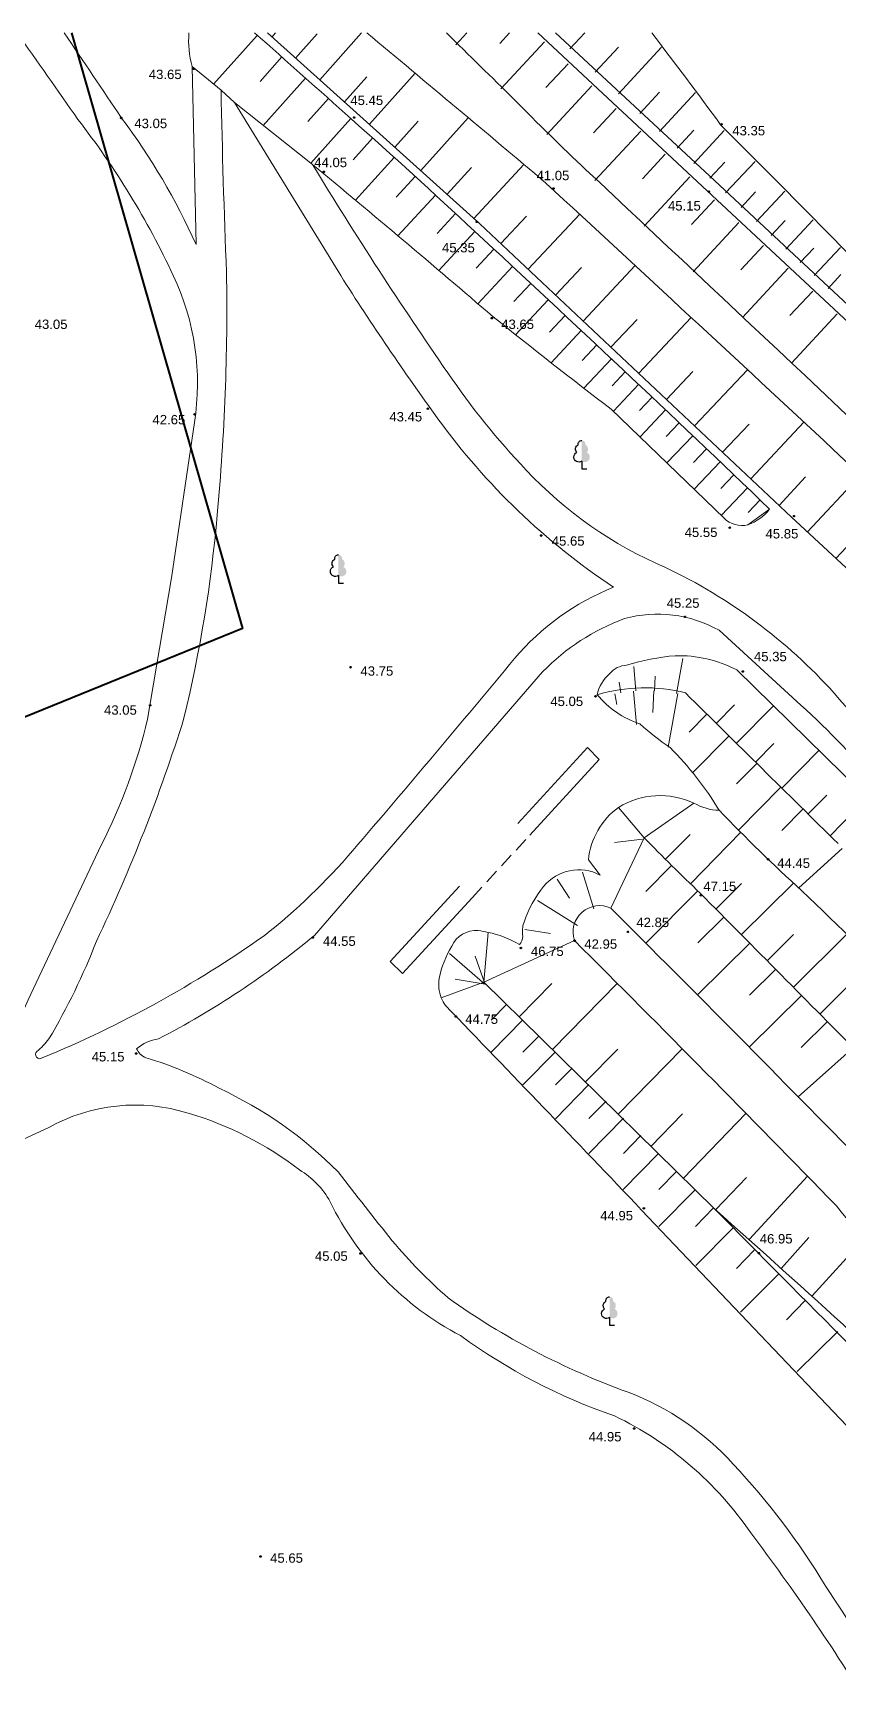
# Model space of a CAD drawing. Header units: metres. Extents: x 363857 to 365179, y 5807840 to 5809004.
# Drawn here: x 364777.9 to 364833.7, y 5808886 to 5809000 of the extents above; entities that cross this region are included whole.
import ezdxf

# ---------------------------------------------------------------- set-up
doc = ezdxf.new("R2010")
doc.units = ezdxf.units.M
doc.header["$LTSCALE"] = 0.5
doc.linetypes.add('LF11.3', pattern=[3, 2, -1])
doc.layers.get('0').update_dxf_attribs({"color": 1, "linetype": 'CONTINUOUS'})
for name, color, linetype in [('Flurstücksgrenze', 5, 'CONTINUOUS'), ('Stk.Bauliche Anlagen', 1, 'CONTINUOUS'), ('Stk.Böschungen', 1, 'CONTINUOUS'), ('Stk.Einfriedungen', 1, 'CONTINUOUS'), ('Stk.Geländehöhen', 1, 'CONTINUOUS'), ('Stk.Topografie allgemein', 1, 'CONTINUOUS'), ('Stk.Waldflächen', 1, 'CONTINUOUS')]:
    doc.layers.add(name, color=color, linetype=linetype)
doc.styles.add('TA  11.0401.0000', font='Arial.ttf')

# ---------------------------------------------------------------- blocks, each defined once
blk = doc.blocks.new('Geländehöhe')
at = {"color": 0, "lineweight": -2}
for points in [[(0.0087, -0.005, -0.5773503), (-0.0087, -0.005, -0.5773503), (0, 0.01, -0.5773503)], [(0.0043, -0.0025, -0.5773503), (-0.0043, -0.0025, -0.5773503), (0, 0.005, -0.5773503)]]:
    blk.add_lwpolyline(points, format="xyb", close=True, dxfattribs=at)
blk = doc.blocks.new('S11..150')
at = {"lineweight": -2}
blk.add_hatch(color=0, dxfattribs=at).paths.add_polyline_path([(0, 0.055), (0, 0.2), (0.0074, 0.199), (0.0142, 0.196), (0.0197, 0.191), (0.0236, 0.1846), (0.0254, 0.1774), (0.025, 0.17), (0.0326, 0.1648), (0.0386, 0.1578), (0.0426, 0.1495), (0.0442, 0.1404), (0.0435, 0.1312), (0.0403, 0.1225), (0.035, 0.115), (0.0434, 0.1099), (0.0501, 0.1026), (0.0545, 0.0938), (0.0562, 0.0841), (0.0552, 0.0743), (0.0515, 0.0652), (0.0454, 0.0575), (0.0373, 0.0517), (0.028, 0.0485), (0.0182, 0.048), (0.0086, 0.0502)], flags=0)
at = {"color": 0, "lineweight": -2}
blk.add_lwpolyline([(0, 0.055, -1.1324178), (-0.035, 0.115, -0.4985403), (-0.025, 0.17, -0.4807787), (0, 0.2)], format="xyb", dxfattribs=at)
blk.add_lwpolyline([(0, 0.055), (0, 0), (0.035, 0)], dxfattribs=at)

msp = doc.modelspace()

# ---------------------------------------------------------------- linework, layer by layer
at = {"layer": 'Flurstücksgrenze', "color": 7, "linetype": 'Continuous', "lineweight": 40}
msp.add_lwpolyline([(364780.6018, 5809000), (364792.428, 5808958.78), (364702.535, 5808922.216), (364620.348, 5808889.407), (364612.171, 5808911.38), (364573.642, 5808999.498), (364573.4705, 5809000)], dxfattribs=at)
at = {"layer": 'Stk.Bauliche Anlagen', "color": 7, "linetype": 'LF11.3', "lineweight": 18}
msp.add_line((364808.3277, 5808940.1323), (364812.3259, 5808944.4799), dxfattribs=at)
at = {"layer": 'Stk.Böschungen', "color": 7, "linetype": 'Continuous', "lineweight": 18}
for p, q in [((364800.8009, 5808994.0663), (364794.1578, 5809000)), ((364812.8944, 5809000), (364824.6092, 5808989.0649)), ((364824.4449, 5808990.4205), (364814.1142, 5809000)), ((364790.9547, 5808996.0413), (364788.9498, 5808997.6718)), ((364791.8816, 5808995.1828), (364790.9547, 5808996.0413)), ((364797.2722, 5808990.9033), (364791.8816, 5808995.1828)), ((364808.8725, 5808986.785), (364800.8009, 5808994.0663)), ((364845.6049, 5808970.6504), (364824.4449, 5808990.4205)), ((364824.6092, 5808989.0649), (364838.7388, 5808975.9056)), ((364830.458, 5808966.4778), (364808.8725, 5808986.785)), ((364825.7833, 5808966.4116), (364817.9661, 5808973.9622)), ((364846.1192, 5808951.9027), (364830.458, 5808966.4778)), ((364835.1959, 5808947.5463), (364826.6552, 5808955.9075)), ((364820.2496, 5808944.2949), (364818.4707, 5808946.3978)), ((364816.3874, 5808942.7639), (364817.1994, 5808941.7045)), ((364809.1413, 5808934.3065), (364809.4388, 5808937.7412)), ((364809.1413, 5808934.3065), (364806.1979, 5808933.2186)), ((364825.1081, 5808918.6137), (364809.1413, 5808934.3065)), ((364843.668, 5808893.692), (364820.0721, 5808918.5238))]:
    msp.add_line(p, q, dxfattribs=at)
at = {"layer": 'Stk.Böschungen', "color": 7, "linetype": 'Continuous', "lineweight": 9}
for p, q in [((364794.4766, 5808999.7153), (364794.7257, 5809000)), ((364797.7826, 5808996.7623), (364800.6776, 5809000)), ((364807.9662, 5809000), (364807.2023, 5808999.1805)), ((364810.9298, 5809000), (364810.2492, 5808999.2693)), ((364815.106, 5808998.8902), (364816.1329, 5809000)), ((364793.463, 5808999.8311), (364790.4363, 5808996.4628)), ((364796.1103, 5808998.256), (364797.604, 5808999.9301)), ((364813.3523, 5808999.3808), (364810.3251, 5808996.1288)), ((364816.8532, 5808997.2763), (364818.4682, 5808999.0221)), ((364818.463, 5808995.7893), (364821.4408, 5808999.0045)), ((364795.1548, 5808998.337), (364793.6584, 5808996.6486)), ((364814.9792, 5808997.8681), (364813.4441, 5808996.2171)), ((364796.7968, 5808996.8787), (364793.8741, 5808993.601)), ((364799.4913, 5808995.2361), (364801.0439, 5808996.9705)), ((364801.2236, 5808993.685), (364804.3947, 5808997.2086)), ((364798.3876, 5808995.4572), (364796.9633, 5808993.8682)), ((364816.6301, 5808996.333), (364813.5057, 5808992.9762)), ((364819.9421, 5808994.4231), (364821.3098, 5808995.9007)), ((364821.2981, 5808993.1706), (364823.8059, 5808995.8791)), ((364818.3094, 5808994.7717), (364816.731, 5808993.0765)), ((364799.9292, 5808994.0732), (364797.1629, 5808990.9901)), ((364802.9844, 5808992.0966), (364804.6027, 5808993.8899)), ((364804.7766, 5808990.4798), (364808.0717, 5808994.1326)), ((364820.0056, 5808993.1944), (364816.8393, 5808989.7922)), ((364822.5385, 5808992.0248), (364823.685, 5808993.2647)), ((364823.6773, 5808990.9729), (364825.781, 5808993.2504)), ((364801.4491, 5808992.7223), (364800.0912, 5808991.2071)), ((364802.938, 5808991.3878), (364800.2637, 5808988.4178)), ((364808.4617, 5808987.1556), (364811.9203, 5808990.895)), ((364821.7075, 5808991.6121), (364820.1257, 5808989.9117)), ((364824.7939, 5808989.9402), (364825.8319, 5808991.0516)), ((364825.8874, 5808988.9224), (364827.9251, 5808991.1075)), ((364804.3906, 5808990.0728), (364803.0701, 5808988.6244)), ((364806.6024, 5808988.8328), (364808.2915, 5808990.6809)), ((364823.4082, 5808990.0307), (364820.2426, 5808986.635)), ((364805.8058, 5808988.7764), (364803.2031, 5808985.9559)), ((364826.9611, 5808987.923), (364827.9619, 5808988.9953)), ((364828.0149, 5808986.9422), (364829.9819, 5808989.0444)), ((364807.1846, 5808987.5018), (364805.9086, 5808986.1257)), ((364812.2137, 5808983.6417), (364815.7818, 5808987.4499)), ((364825.1085, 5808988.4504), (364823.5303, 5808986.7492)), ((364810.3191, 5808985.4241), (364812.0911, 5808987.323)), ((364826.8096, 5808986.8722), (364823.6485, 5808983.4723)), ((364829.0486, 5808985.98), (364830.0141, 5808987.0105)), ((364830.0623, 5808985.0365), (364831.954, 5808987.059)), ((364808.5265, 5808986.2518), (364806.0277, 5808983.5663)), ((364828.5112, 5808985.2935), (364826.9299, 5808983.5931)), ((364809.8449, 5808985.0312), (364808.6202, 5808983.7165)), ((364831.0556, 5808984.112), (364831.9831, 5808985.1024)), ((364832.0285, 5808983.2065), (364833.8443, 5808985.1474)), ((364811.1334, 5808983.8356), (364808.7333, 5808981.2588)), ((364814.1108, 5808981.8569), (364815.9058, 5808983.7666)), ((364816.0212, 5808980.0597), (364819.6276, 5808983.8941)), ((364830.2135, 5808983.7142), (364827.0485, 5808980.3124)), ((364832.9808, 5808982.3201), (364833.8693, 5808983.2702)), ((364812.3969, 5808982.661), (364811.2232, 5808981.403)), ((364831.9166, 5808982.1341), (364830.3338, 5808980.4315)), ((364813.6093, 5808981.5319), (364811.3485, 5808979.1081)), ((364814.7749, 5808980.4444), (364813.6864, 5808979.2812)), ((364817.9447, 5808978.2501), (364819.7551, 5808980.1751)), ((364819.8682, 5808976.4405), (364823.5043, 5808980.3035)), ((364833.6208, 5808980.553), (364830.4532, 5808977.1446)), ((364815.8918, 5808979.4004), (364813.7993, 5808977.1739)), ((364816.9586, 5808978.4012), (364815.9574, 5808977.3374)), ((364817.9756, 5808977.4467), (364816.0609, 5808975.4205)), ((364818.9426, 5808976.5372), (364818.0301, 5808975.5735)), ((364821.797, 5808974.6259), (364823.622, 5808976.5636)), ((364823.7363, 5808972.8015), (364827.3968, 5808976.6907)), ((364819.8662, 5808975.6665), (364818.1168, 5808973.8166)), ((364820.7993, 5808974.7852), (364819.918, 5808973.8566)), ((364821.7339, 5808973.9008), (364819.9595, 5808972.0368)), ((364822.67, 5808973.0134), (364821.7795, 5808972.0762)), ((364825.6809, 5808970.972), (364827.5149, 5808972.9242)), ((364827.6255, 5808969.1426), (364831.3046, 5808973.0574)), ((364823.6102, 5808972.1208), (364821.8222, 5808970.2376)), ((364824.5573, 5808971.2205), (364823.6597, 5808970.2751)), ((364825.5057, 5808970.3174), (364823.705, 5808968.4191)), ((364826.4576, 5808969.4099), (364825.5527, 5808968.4592)), ((364829.5859, 5808967.2983), (364831.4266, 5808969.2643)), ((364831.5535, 5808965.4583), (364835.233, 5808969.3896)), ((364827.4031, 5808968.5071), (364825.5868, 5808966.6015)), ((364828.9362, 5808967.0402), (364827.4294, 5808965.957)), ((364828.2701, 5808967.6782), (364827.4463, 5808966.8127)), ((364833.5283, 5808963.6204), (364835.3616, 5808965.5819)), ((364822.4964, 5808954.2856), (364822.9156, 5808956.692)), ((364819.6597, 5808954.4533), (364819.5276, 5808956.1406)), ((364818.6354, 5808954.327), (364818.5153, 5808955.0563)), ((364819.5039, 5808954.4399), (364819.7182, 5808952.1405)), ((364820.9265, 5808954.4679), (364820.8455, 5808952.952)), ((364820.959, 5808954.4662), (364821.0167, 5808955.4835)), ((364818.2148, 5808954.2513), (364818.3574, 5808953.5187)), ((364822.5748, 5808954.2718), (364821.9099, 5808950.5637)), ((364825.2332, 5808952.1988), (364826.5055, 5808953.4897)), ((364826.6281, 5808950.8251), (364829.1812, 5808953.4116)), ((364824.5834, 5808952.8391), (364823.3739, 5808951.6114)), ((364826.1151, 5808951.3303), (364823.6261, 5808948.8052)), ((364827.9459, 5808949.528), (364829.2246, 5808950.8251)), ((364829.7693, 5808947.7348), (364832.3337, 5808950.3369)), ((364828.0378, 5808949.4376), (364826.6405, 5808948.0193)), ((364829.7059, 5808947.7971), (364826.7846, 5808944.8277)), ((364820.2496, 5808944.2949), (364823.6898, 5808946.6967)), ((364831.5983, 5808945.9377), (364832.8832, 5808947.2427)), ((364833.1287, 5808944.4349), (364835.673, 5808947.0253)), ((364831.2458, 5808946.2839), (364829.7829, 5808944.7956)), ((364820.2496, 5808944.2949), (364817.9431, 5808939.4184)), ((364820.1206, 5808944.1934), (364818.1933, 5808943.9681)), ((364821.7205, 5808942.8012), (364823.4318, 5808944.508)), ((364823.4463, 5808941.1092), (364826.9313, 5808944.6712)), ((364833.9459, 5808943.5593), (364830.9485, 5808940.8279)), ((364815.9776, 5808941.911), (364816.7703, 5808939.3732)), ((364822.1451, 5808942.3783), (364820.361, 5808940.5814)), ((364814.2238, 5808941.4258), (364815.0719, 5808940.1072)), ((364825.2154, 5808939.3574), (364826.9861, 5808941.1172)), ((364826.9725, 5808937.5821), (364830.5835, 5808941.1559)), ((364812.8684, 5808939.9561), (364815.6268, 5808938.211)), ((364823.9623, 5808940.6145), (364820.3711, 5808936.9872)), ((364825.762, 5808938.8051), (364823.9524, 5808937.0074)), ((364811.9919, 5808937.9437), (364813.7546, 5808937.6728)), ((364828.7601, 5808935.777), (364830.5944, 5808937.5912)), ((364830.5763, 5808933.944), (364834.2842, 5808937.6186)), ((364809.2264, 5808934.1658), (364806.774, 5808936.2718)), ((364809.1413, 5808934.3065), (364815.416, 5808937.1845)), ((364827.5544, 5808936.9945), (364823.9344, 5808933.4093)), ((364809.2227, 5808934.2057), (364808.5524, 5808936.1058)), ((364829.348, 5808935.1836), (364827.54, 5808933.3915)), ((364809.243, 5808934.1493), (364807.1548, 5808934.511)), ((364811.5913, 5808931.8985), (364813.8506, 5808934.1948)), ((364813.8951, 5808929.6343), (364818.3883, 5808934.209)), ((364832.4134, 5808932.0911), (364834.2866, 5808933.9494)), ((364810.7467, 5808932.7648), (364809.6644, 5808931.6625)), ((364831.1395, 5808933.3759), (364827.5256, 5808929.7895)), ((364811.8506, 5808931.6839), (364809.656, 5808929.4494)), ((364832.9318, 5808931.5685), (364831.1146, 5808929.7829)), ((364812.9695, 5808930.5882), (364811.8573, 5808929.4552)), ((364814.1039, 5808929.4774), (364811.849, 5808927.1784)), ((364816.1814, 5808927.3872), (364818.4131, 5808929.6647)), ((364818.452, 5808925.1555), (364822.8846, 5808929.6848)), ((364834.7281, 5808929.7579), (364830.9179, 5808926.3552)), ((364815.2543, 5808928.3509), (364814.111, 5808927.1846)), ((364816.4212, 5808927.2082), (364814.0999, 5808924.8425)), ((364817.6053, 5808926.0487), (364816.4265, 5808924.8489)), ((364818.807, 5808924.8719), (364816.4132, 5808922.4361)), ((364820.7188, 5808922.9277), (364822.9126, 5808925.1823)), ((364822.9661, 5808920.719), (364827.2968, 5808925.2116)), ((364820.0272, 5808923.6771), (364818.8123, 5808922.4397)), ((364821.225, 5808922.4215), (364818.7994, 5808919.949)), ((364822.4826, 5808921.1954), (364821.2715, 5808919.9539)), ((364825.2044, 5808918.5583), (364827.321, 5808920.7779)), ((364827.5426, 5808916.507), (364831.5595, 5808920.8597)), ((364823.7717, 5808919.9319), (364821.2555, 5808917.3806)), ((364825.0548, 5808918.6679), (364823.8069, 5808917.3854)), ((364826.395, 5808917.2727), (364823.8197, 5808914.6933)), ((364827.892, 5808915.7683), (364826.6406, 5808914.4792)), ((364829.7542, 5808914.4978), (364831.6547, 5808916.6296)), ((364831.8697, 5808912.5818), (364835.4503, 5808916.5093)), ((364829.537, 5808914.0938), (364826.9119, 5808911.4534)), ((364831.3986, 5808912.2629), (364830.1006, 5808910.9308)), ((364833.6496, 5808910.1269), (364830.8433, 5808907.338))]:
    msp.add_line(p, q, dxfattribs=at)
at = {"layer": 'Stk.Böschungen', "color": 7, "linetype": 'Continuous', "lineweight": 18}
for centre, radius, start, end in [((364795.1817, 5808999.4321), 6.4757, 174.968463, 195.772872), ((364276.7817, 5808413.1361), 781.7744, 47.993766, 48.649479), ((363757.7622, 5807741.8171), 1634.4563, 49.767331, 50.334748), ((366171.8807, 5810387.5588), 1946.6443, 225.4628012, 225.6561302), ((364554.5902, 5808795.7722), 335.5116, 36.140447, 37.495978), ((364933.2672, 5809114.8805), 170.7747, 224.39751, 226.732111), ((364542.9716, 5808702.989), 388.2744, 46.854041, 48.558267), ((363854.2824, 5808022.6441), 1373.3851, 44.1203148, 44.9924298), ((364255.1491, 5808334.9788), 850.9609, 49.3239212, 50.4261882), ((359038.6967, 5802824.475), 8449.85, 46.58051769, 46.86322469), ((360934.7402, 5804786.0262), 5719.6546, 47.0303525, 47.3018135), ((363792.4565, 5807886.368), 1497.3786, 46.1957934, 47.2698804), ((365046.4436, 5809274.6906), 377.6765, 231.199961, 232.774349), ((364203.64, 5808296.3818), 922.9579, 45.8589041, 46.9810791), ((364826.2527, 5808969.1835), 3.4344, 290.037044, 321.385735), ((364827.0042, 5808967.6248), 1.7212, 224.820239, 284.302754), ((364823.6706, 5808941.3538), 15.5896, 94.663533, 107.347524), ((364822.633, 5808948.2083), 8.6865, 62.41638, 91.516455), ((364819.4967, 5808953.6948), 2.547, 129.792007, 168.810772), ((364819.0977, 5808954.6469), 1.5892, 92.720997, 140.777296), ((364820.2819, 5808943.2505), 11.4208, 75.644891, 106.710178), ((364822.0261, 5808958.3735), 6.5415, 219.768612, 251.438375), ((369079.3606, 5813254.7958), 6050.6014, 225.29618747, 225.43669047), ((364835.123, 5808969.4234), 22.9785, 228.655522, 235.309234), ((364806.3506, 5808934.7596), 22.2488, 30.921483, 45.138038), ((364821.5007, 5808942.2466), 5.1394, 126.12598, 174.223071), ((364821.3614, 5808941.6375), 5.5693, 65.28712, 121.268433), ((364825.5202, 5808949.7595), 3.5681, 239.136701, 268.667004), ((364914.936, 5809032.4639), 124.3093, 223.948136, 227.62752), ((364912.7433, 5809033.8803), 128.7658, 224.084894, 226.509874), ((364815.7204, 5808938.9488), 3.1275, 61.778204, 141.190341), ((364819.554, 5808935.8434), 8.061, 141.068346, 161.087403), ((364817.1602, 5808937.7577), 1.836, 64.761061, 198.190901), ((371333.9856, 5815379.7561), 9156.5728, 224.68776208, 224.78759208), ((363395.839, 5807445.8228), 2072.3367, 45.8641749, 46.1630129), ((364813.6435, 5808937.8225), 1.8286, 159.724429, 191.083368), ((362997.5372, 5807118.187), 2575.0265, 44.4575712, 45.0129872), ((364808.5857, 5808936.0696), 1.8009, 84.544599, 156.769055), ((364807.945, 5808931.3101), 6.6023, 76.923212, 82.936198), ((364808.1692, 5808931.2621), 6.6023, 58.632954, 78.912978), ((364810.8057, 5808937.5775), 1.0487, 319.722825, 354.172959), ((364812.6535, 5808933.2405), 6.7288, 148.2636, 168.679614), ((363566.5099, 5807685.8941), 1767.9067, 44.2177128, 45.0546408), ((364808.575, 5808934.1494), 2.5528, 170.714855, 201.384417), ((364808.5754, 5808934.1484), 2.5528, 201.360028, 214.94449), ((362555.0398, 5806758.7499), 3129.6956, 43.6372906, 43.9966166), ((364233.3723, 5808252.2075), 891.2062, 46.7517074, 48.3965074), ((368106.253, 5812168.4052), 4618.1226, 224.7249394, 225.0563594), ((365359.632, 5809348.9636), 679.5477, 219.2719406, 220.6693976)]:
    msp.add_arc(centre, radius, start, end, dxfattribs=at)
at = {"layer": 'Stk.Einfriedungen', "color": 7, "linetype": 'Continuous', "lineweight": 18}
for p, q in [((364811.5052, 5808945.2768), (364816.3239, 5808950.5288)), ((364817.1323, 5808949.7064), (364816.3239, 5808950.5288)), ((364812.3259, 5808944.4799), (364817.1323, 5808949.7064)), ((364807.4626, 5808940.941), (364802.6708, 5808935.7154)), ((364803.5116, 5808934.8951), (364808.3277, 5808940.1323)), ((364802.6708, 5808935.7154), (364803.5116, 5808934.8951))]:
    msp.add_line(p, q, dxfattribs=at)
at = {"layer": 'Stk.Topografie allgemein', "color": 7, "linetype": 'Continuous', "lineweight": 9}
for p, q in [((364789.22, 5808985.3595), (364788.9498, 5808997.6718)), ((364799.2353, 5808983.1992), (364791.8816, 5808995.1828)), ((364787.527, 5808962.2905), (364789.1035, 5808973.032)), ((364785.8573, 5808952.4908), (364787.527, 5808962.2905)), ((364831.0986, 5808953.4783), (364825.4306, 5808958.651)), ((364813.2174, 5808955.7776), (364797.4205, 5808937.523)), ((364778.1412, 5808934.2568), (364782.6583, 5808943.7823)), ((364778.9808, 5808924.2182), (364774.2839, 5808922.0445)), ((364832.8238, 5808892.4541), (364837.8822, 5808884.7957))]:
    msp.add_line(p, q, dxfattribs=at)
for centre, radius, start, end in [((364268.3605, 5808637.8561), 624.25, 34.7882384, 35.4594344), ((363158.743, 5807902.914), 1957.6411, 33.8758654, 34.0843114), ((365353.0594, 5809006.5627), 562.2032, 181.072326, 182.360275), ((364736.0578, 5808959.1051), 56.9386, 25.036655, 37.819909), ((364747.7819, 5808966.8085), 45.401, 24.117086, 36.941027), ((365047.6038, 5809143.3537), 293.099, 211.341162, 214.704198), ((364771.9772, 5808975.767), 17.3433, 350.926591, 25.382501), ((364636.017, 5808981.0138), 155.3347, 354.692924, 0.883713), ((364966.4692, 5809089.6495), 198.2394, 212.478199, 215.940515), ((364851.278, 5809006.9215), 54.0242, 214.295715, 223.480266), ((364844.3901, 5809001.1762), 47.4719, 215.968712, 236.405568), ((364832.912, 5808989.2814), 28.5598, 223.154974, 246.962175), ((364696.8771, 5808974.745), 94.1576, 346.371169, 355.06579), ((364805.6854, 5808929.287), 37.3379, 42.057696, 64.541452), ((364824.7381, 5808945.2255), 17.691, 111.956429, 139.595083), ((364824.1875, 5808945.0912), 15.3148, 110.2583, 135.750398), ((364821.187, 5808951.1876), 8.5855, 60.378259, 105.555097), ((364045.8146, 5809590.3725), 993.7139, 319.3792277, 320.3803237), ((364789.7066, 5808908.0565), 61.4527, 40.198581, 47.657663), ((364695.2898, 5808834.0278), 183.1439, 38.188915, 41.048878), ((364674.8859, 5808988.2366), 118.9732, 334.557447, 342.549399), ((364747.6473, 5808961.5851), 39.2774, 333.047013, 346.612162), ((364767.5007, 5808971.1588), 42.7902, 308.148707, 319.582293), ((364748.6123, 5809001.6419), 78.5305, 292.430983, 305.246966), ((364758.5138, 5808984.5373), 61.0252, 297.414707, 309.609461), ((364739.6842, 5808953.6649), 45.7323, 329.37175, 338.79729), ((364737.5473, 5808951.656), 44.1656, 318.735978, 336.799226), ((364778.3993, 5808929.2849), 0.2923, 131.893216, 307.494613), ((364774.7074, 5808933.7061), 5.4678, 309.754751, 322.346655), ((364787.0289, 5808927.4141), 2.9807, 98.050087, 130.132021), ((364786.1628, 5808930.1265), 1.1407, 202.337347, 248.638326), ((364778.4318, 5808904.3762), 25.749, 61.244999, 73.494571), ((364778.743, 5808900.9908), 28.6305, 44.794933, 65.053033), ((364785.0033, 5808913.4616), 12.3278, 72.617121, 119.24401), ((364782.075, 5808902.7946), 23.3858, 52.292504, 73.578318), ((364793.4448, 5808916.3322), 5.766, 28.647802, 59.416025), ((365101.548, 5809154.8797), 382.2596, 217.691406, 218.600661), ((364817.1391, 5808928.2208), 20.7481, 206.088491, 242.436493), ((364831.6142, 5808940.6799), 37.6794, 220.134665, 228.549187), ((364836.7187, 5808954.672), 51.8318, 234.569836, 250.176467), ((364831.3922, 5808942.6028), 40.5367, 233.952752, 251.000073), ((364812.4617, 5808888.3535), 18.7858, 42.039825, 69.171737), ((364807.786, 5808882.6127), 24.0329, 34.359178, 64.335041), ((364790.1907, 5808866.8865), 49.712, 30.951681, 43.226445), ((364705.1655, 5808803.6196), 153.5031, 31.5838, 37.08245)]:
    msp.add_arc(centre, radius, start, end, dxfattribs=at)

# ---------------------------------------------------------------- block references
at = {"layer": 'Stk.Geländehöhen', "color": 7, "xscale": 5, "yscale": 5}
for p in [(364789.0709, 5808997.5228, 43.646), (364784.0317, 5808994.1159, 43.046), (364800.1596, 5808994.1417, 45.446), (364825.5942, 5808993.6727, 43.346), (364798.0627, 5808990.38, 44.046), (364813.9631, 5808989.2358, 41.046), (364824.7368, 5808989.0159, 45.146), (364808.6602, 5808986.9197, 45.346), (364809.7021, 5808980.2522, 43.646), (364805.2683, 5808973.9905, 43.446), (364789.1239, 5808973.5992, 42.646), (364826.1689, 5808965.7548, 45.546), (364830.6215, 5808966.5508, 45.846), (364813.1103, 5808965.2061, 45.646), (364823.075, 5808959.5892, 45.246), (364799.924, 5808956.092, 43.746), (364827.0733, 5808955.8077, 45.346), (364786.0373, 5808953.4598, 43.046), (364816.8794, 5808954.0834, 45.046), (364828.8281, 5808942.8, 44.446), (364824.1793, 5808940.3085, 47.146), (364797.3027, 5808937.3867, 44.546), (364819.1254, 5808937.7754, 42.846), (364811.7115, 5808936.6609, 46.746), (364815.4319, 5808937.1688, 42.946), (364807.2065, 5808931.9182, 44.746), (364785.0772, 5808929.3586, 45.146), (364820.2264, 5808918.6412, 44.946), (364800.6028, 5808915.5109, 45.046), (364828.1779, 5808915.5443, 46.946), (364819.5561, 5808903.3956, 44.946), (364793.6894, 5808894.5437, 45.646)]:
    msp.add_blockref('Geländehöhe', p, dxfattribs=at)
at = {"layer": 'Stk.Waldflächen', "color": 7, "xscale": 9.85, "yscale": 9.85}
for p in [(364815.9298, 5808969.8245), (364799.074, 5808961.909), (364817.8503, 5808910.5444)]:
    msp.add_blockref('S11..150', p, dxfattribs=at)

# ---------------------------------------------------------------- texts
at = {"layer": 'Stk.Geländehöhen', "color": 7, "lineweight": 18, "char_height": 0.65, "attachment_point": 7, "line_spacing_factor": 0.84, "style": 'TA  11.0401.0000'}
for s, insert in [('43.65', (364785.95, 5808996.8)), ('45.45', (364799.905, 5808995)), ('43.05', (364784.95, 5808993.4)), ('43.35', (364826.35, 5808992.9)), ('44.05', (364797.405, 5808990.7)), ('41.05', (364812.795, 5808989.8)), ('45.15', (364821.895, 5808987.7)), ('45.35', (364806.25, 5808984.8)), ('43.05', (364778.05, 5808979.5)), ('43.65', (364810.35, 5808979.5)), ('43.45', (364802.605, 5808973.1)), ('42.65', (364786.205, 5808972.9)), ('45.65', (364813.85, 5808964.5)), ('45.55', (364823.05, 5808965.1)), ('45.85', (364828.65, 5808965)), ('45.25', (364821.805, 5808960.2)), ('45.35', (364827.85, 5808956.5)), ('43.75', (364800.605, 5808955.5)), ('43.05', (364782.85, 5808952.8)), ('45.05', (364813.75, 5808953.4)), ('44.45', (364829.46, 5808942.2)), ('47.15', (364824.35, 5808940.6)), ('42.85', (364819.705, 5808938.1)), ('44.55', (364798.005, 5808936.8)), ('42.95', (364816.105, 5808936.6)), ('46.75', (364812.405, 5808936.1)), ('44.75', (364807.86, 5808931.4)), ('45.15', (364781.995, 5808928.8)), ('44.95', (364817.205, 5808917.8)), ('46.95', (364828.25, 5808916.2)), ('45.05', (364797.45, 5808915)), ('44.95', (364816.405, 5808902.5)), ('45.65', (364794.35, 5808894.1))]:
    msp.add_mtext(s, dxfattribs=dict(at, insert=insert))

doc.saveas('drawing.dxf')
